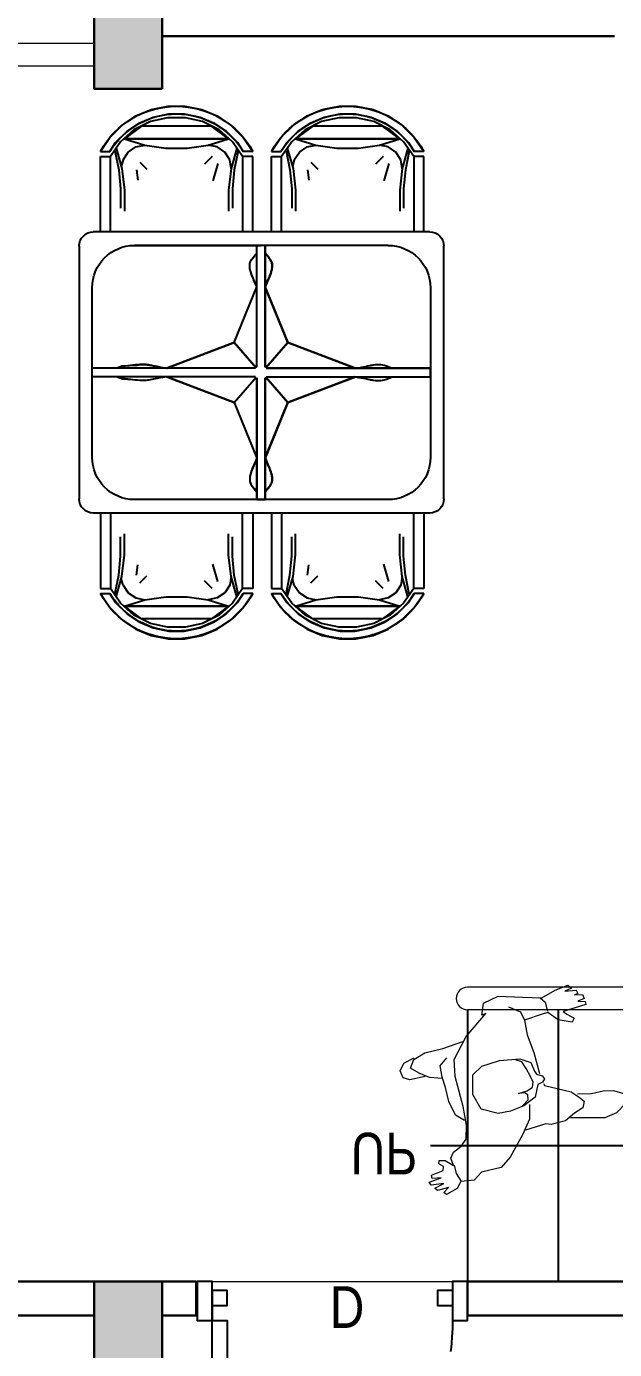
# Model space of a CAD drawing. Extents: x -454308 to 890911, y -14103 to 1343694.
# Drawn here: x 201007.8 to 201085.8, y 655560.3 to 655735.5 of the extents above; entities that cross this region are included whole.
import ezdxf

# ---------------------------------------------------------------- set-up
doc = ezdxf.new("R2010")
doc.units = 0
doc.header["$MEASUREMENT"] = 0
doc.linetypes.add('ACAD_ISO10W100', pattern=[18, 12, -3, 0, -3])
for name, color, linetype in [('A-Door', 144, 'Continuous'), ('FURN', 250, 'Continuous'), ('railing', 162, 'Continuous'), ('stair', 135, 'Continuous')]:
    doc.layers.add(name, color=color, linetype=linetype)
for name, color, linetype, lineweight in [('A-FURN', 35, 'Continuous', 5), ('A-Wall', 7, 'Continuous', 30), ('AR-FUR', 11, 'Continuous', 9), ('col', 232, 'Continuous', 30), ('Hatch Gris Claro', 9, 'Continuous', 9), ('PERSONAS', 7, 'Continuous', 0), ('TXT', 42, 'Continuous', 25)]:
    doc.layers.add(name, color=color, linetype=linetype, lineweight=lineweight)
doc.styles.add('AA_03.50', font='ARIALN.TTF', dxfattribs={"height": 8})
doc.styles.get("Standard").update_dxf_attribs({"font": 'stylu.ttf', "height": 7})
doc.dimstyles.new('AA_03.50', dxfattribs={"dimtxt": 9, "dimasz": 3.25, "dimexe": 1.75, "dimexo": 3.375, "dimgap": 0.09, "dimtad": 0, "dimdec": 0, "dimzin": 3, "dimdsep": 46, "dimlunit": 4, "dimtxsty": 'AA_03.50', "dimblk": 'DOTSMALL', "dimcen": 0.09, "dimclre": 7, "dimadec": 0, "dimazin": 0, "dimtfac": 1, "dimtdec": 0, "dimtofl": 0, "dimtmove": 0, "dimatfit": 3, "dimfxl": 1, "dimtolj": 1, "dimtzin": 0, "dimlwd": -1, "dimarcsym": 0})

# ---------------------------------------------------------------- blocks, each defined once
blk = doc.blocks.new('DB')
at = {"layer": 'FURN'}
for p, q in [((-2227960.6, 2206435), (-2228014.6, 2206412.5)), ((-2227899.8, 2206446.2), (-2227960.6, 2206435)), ((-2227841.3, 2206446.2), (-2227899.8, 2206446.2)), ((-2227780.6, 2206435), (-2227841.3, 2206446.2)), ((-2227726.6, 2206412.5), (-2227780.6, 2206435)), ((-2227354.2, 2206435), (-2227408.2, 2206412.5)), ((-2227293.4, 2206446.2), (-2227354.2, 2206435)), ((-2227234.9, 2206446.2), (-2227293.4, 2206446.2)), ((-2227174.2, 2206435), (-2227234.9, 2206446.2)), ((-2227120.2, 2206412.5), (-2227174.2, 2206435)), ((-2228014.6, 2206412.5), (-2228064.1, 2206378.7)), ((-2228001.1, 2206387.7), (-2228046.1, 2206358.5)), ((-2228021.4, 2206363), (-2227962.9, 2206392.2)), ((-2227953.9, 2206408), (-2228001.1, 2206387.7)), ((-2227962.9, 2206392.2), (-2227902.1, 2206405.7)), ((-2227897.6, 2206419.2), (-2227953.9, 2206408)), ((-2227902.1, 2206405.7), (-2227839.1, 2206405.7)), ((-2227843.6, 2206419.2), (-2227897.6, 2206419.2)), ((-2227787.3, 2206408), (-2227843.6, 2206419.2)), ((-2227839.1, 2206405.7), (-2227778.3, 2206392.2)), ((-2227740.1, 2206387.7), (-2227787.3, 2206408)), ((-2227778.3, 2206392.2), (-2227719.8, 2206363)), ((-2227695.1, 2206358.5), (-2227740.1, 2206387.7)), ((-2227677.1, 2206378.7), (-2227726.6, 2206412.5)), ((-2227408.2, 2206412.5), (-2227457.7, 2206378.7)), ((-2227394.7, 2206387.7), (-2227439.7, 2206358.5)), ((-2227415, 2206363), (-2227356.5, 2206392.2)), ((-2227347.5, 2206408), (-2227394.7, 2206387.7)), ((-2227356.5, 2206392.2), (-2227295.7, 2206405.7)), ((-2227291.2, 2206419.2), (-2227347.5, 2206408)), ((-2227295.7, 2206405.7), (-2227232.7, 2206405.7)), ((-2227237.2, 2206419.2), (-2227291.2, 2206419.2)), ((-2227180.9, 2206408), (-2227237.2, 2206419.2)), ((-2227232.7, 2206405.7), (-2227171.9, 2206392.2)), ((-2227133.7, 2206387.7), (-2227180.9, 2206408)), ((-2227171.9, 2206392.2), (-2227113.4, 2206363)), ((-2227088.7, 2206358.5), (-2227133.7, 2206387.7)), ((-2227070.7, 2206378.7), (-2227120.2, 2206412.5)), ((-2228106.9, 2206336), (-2228140.6, 2206286.5)), ((-2228064.1, 2206378.7), (-2228106.9, 2206336)), ((-2228046.1, 2206358.5), (-2228086.6, 2206318)), ((-2228068.6, 2206320.2), (-2228021.4, 2206363)), ((-2227994.4, 2206376.5), (-2227746.8, 2206376.5)), ((-2227719.8, 2206363), (-2227672.6, 2206320.2)), ((-2227654.6, 2206318), (-2227695.1, 2206358.5)), ((-2227634.3, 2206336), (-2227677.1, 2206378.7)), ((-2227600.6, 2206286.5), (-2227634.3, 2206336)), ((-2227500.5, 2206336), (-2227534.2, 2206286.5)), ((-2227457.7, 2206378.7), (-2227500.5, 2206336)), ((-2227439.7, 2206358.5), (-2227480.2, 2206318)), ((-2227462.2, 2206320.2), (-2227415, 2206363)), ((-2227388, 2206376.5), (-2227140.4, 2206376.5)), ((-2227113.4, 2206363), (-2227066.2, 2206320.2)), ((-2227048.2, 2206318), (-2227088.7, 2206358.5)), ((-2227027.9, 2206336), (-2227070.7, 2206378.7)), ((-2226994.2, 2206286.5), (-2227027.9, 2206336)), ((-2228086.6, 2206318), (-2228106.9, 2206286.5)), ((-2228104.6, 2206268.5), (-2228068.6, 2206320.2)), ((-2228088.9, 2206288.7), (-2228075.4, 2206221.2)), ((-2228084.4, 2206297.7), (-2228064.1, 2206225.7)), ((-2227983.1, 2206309), (-2228055.1, 2206331.5)), ((-2228055.1, 2206331.5), (-2227686.1, 2206331.5)), ((-2228041.6, 2206284.2), (-2228014.6, 2206302.2)), ((-2228014.6, 2206302.2), (-2227983.1, 2206309)), ((-2227908.8, 2206297.7), (-2227983.1, 2206309)), ((-2227832.3, 2206297.7), (-2227908.8, 2206297.7)), ((-2227758.1, 2206309), (-2227832.3, 2206297.7)), ((-2227686.1, 2206331.5), (-2227758.1, 2206309)), ((-2227726.6, 2206302.2), (-2227758.1, 2206309)), ((-2227699.6, 2206284.2), (-2227726.6, 2206302.2)), ((-2227656.8, 2206297.7), (-2227677.1, 2206225.7)), ((-2227672.6, 2206320.2), (-2227636.6, 2206268.5)), ((-2227652.3, 2206288.7), (-2227665.8, 2206221.2)), ((-2227634.3, 2206286.5), (-2227654.6, 2206318)), ((-2227480.2, 2206318), (-2227500.5, 2206286.5)), ((-2227498.2, 2206268.5), (-2227462.2, 2206320.2)), ((-2227482.5, 2206288.7), (-2227469, 2206221.2)), ((-2227478, 2206297.7), (-2227457.7, 2206225.7)), ((-2227376.7, 2206309), (-2227448.7, 2206331.5)), ((-2227448.7, 2206331.5), (-2227079.7, 2206331.5)), ((-2227435.2, 2206284.2), (-2227408.2, 2206302.2)), ((-2227408.2, 2206302.2), (-2227376.7, 2206309)), ((-2227302.4, 2206297.7), (-2227376.7, 2206309)), ((-2227225.9, 2206297.7), (-2227302.4, 2206297.7)), ((-2227151.7, 2206309), (-2227225.9, 2206297.7)), ((-2227079.7, 2206331.5), (-2227151.7, 2206309)), ((-2227120.2, 2206302.2), (-2227151.7, 2206309)), ((-2227093.2, 2206284.2), (-2227120.2, 2206302.2)), ((-2227050.4, 2206297.7), (-2227070.7, 2206225.7)), ((-2227066.2, 2206320.2), (-2227030.2, 2206268.5)), ((-2227045.9, 2206288.7), (-2227059.4, 2206221.2)), ((-2227027.9, 2206286.5), (-2227048.2, 2206318)), ((-2228140.6, 2206286.5), (-2228106.9, 2206286.5)), ((-2228140.6, 2206001.7), (-2228140.6, 2206268.5)), ((-2228140.6, 2206268.5), (-2228104.6, 2206268.5)), ((-2228104.6, 2206268.5), (-2228104.6, 2206001.7)), ((-2228064.1, 2206225.7), (-2228059.6, 2206257.2)), ((-2228059.6, 2206257.2), (-2228041.6, 2206284.2)), ((-2228016.9, 2206243.7), (-2227998.9, 2206183)), ((-2227996.6, 2206268.5), (-2227969.6, 2206241.5)), ((-2227740.1, 2206248.2), (-2227764.8, 2206223.5)), ((-2227681.6, 2206257.2), (-2227699.6, 2206284.2)), ((-2227681.6, 2206257.2), (-2227674.8, 2206234.7)), ((-2227636.6, 2206001.7), (-2227636.6, 2206268.5)), ((-2227600.6, 2206268.5), (-2227636.6, 2206268.5)), ((-2227600.6, 2206286.5), (-2227634.3, 2206286.5)), ((-2227600.6, 2206001.7), (-2227600.6, 2206268.5)), ((-2227534.2, 2206286.5), (-2227500.5, 2206286.5)), ((-2227534.2, 2206001.7), (-2227534.2, 2206268.5)), ((-2227534.2, 2206268.5), (-2227498.2, 2206268.5)), ((-2227498.2, 2206268.5), (-2227498.2, 2206001.7)), ((-2227457.7, 2206225.7), (-2227453.2, 2206257.2)), ((-2227453.2, 2206257.2), (-2227435.2, 2206284.2)), ((-2227410.5, 2206243.7), (-2227392.5, 2206183)), ((-2227390.2, 2206268.5), (-2227363.2, 2206241.5)), ((-2227133.7, 2206248.2), (-2227158.4, 2206223.5)), ((-2227075.2, 2206257.2), (-2227093.2, 2206284.2)), ((-2227075.2, 2206257.2), (-2227068.4, 2206234.7)), ((-2227030.2, 2206001.7), (-2227030.2, 2206268.5)), ((-2226994.2, 2206268.5), (-2227030.2, 2206268.5)), ((-2226994.2, 2206286.5), (-2227027.9, 2206286.5)), ((-2226994.2, 2206001.7), (-2226994.2, 2206268.5)), ((-2228075.4, 2206221.2), (-2228068.6, 2206153.7)), ((-2228064.1, 2206225.7), (-2228055.1, 2206149.2)), ((-2227728.8, 2206221.2), (-2227733.3, 2206185.2)), ((-2227677.1, 2206225.7), (-2227686.1, 2206149.2)), ((-2227665.8, 2206221.2), (-2227672.6, 2206153.7)), ((-2227469, 2206221.2), (-2227462.2, 2206153.7)), ((-2227457.7, 2206225.7), (-2227448.7, 2206149.2)), ((-2227122.4, 2206221.2), (-2227126.9, 2206185.2)), ((-2227070.7, 2206225.7), (-2227079.7, 2206149.2)), ((-2227059.4, 2206221.2), (-2227066.2, 2206153.7)), ((-2228068.6, 2206153.7), (-2228068.6, 2206086.2)), ((-2228055.1, 2206149.2), (-2228055.1, 2206074.9)), ((-2227686.1, 2206149.2), (-2227686.1, 2206074.9)), ((-2227672.6, 2206153.7), (-2227672.6, 2206086.2)), ((-2227462.2, 2206153.7), (-2227462.2, 2206086.2)), ((-2227448.7, 2206149.2), (-2227448.7, 2206074.9)), ((-2227079.7, 2206149.2), (-2227079.7, 2206074.9)), ((-2227066.2, 2206153.7), (-2227066.2, 2206086.2)), ((-2228140.6, 2205006.2), (-2228140.6, 2204739.4)), ((-2228104.6, 2204739.4), (-2228104.6, 2205006.2)), ((-2227636.6, 2205006.2), (-2227636.6, 2204739.4)), ((-2227600.6, 2205006.2), (-2227600.6, 2204739.4)), ((-2227534.2, 2205006.2), (-2227534.2, 2204739.4)), ((-2227498.2, 2204739.4), (-2227498.2, 2205006.2)), ((-2227030.2, 2205006.2), (-2227030.2, 2204739.4)), ((-2226994.2, 2205006.2), (-2226994.2, 2204739.4)), ((-2228055.1, 2204858.7), (-2228055.1, 2204932.9)), ((-2227686.1, 2204858.7), (-2227686.1, 2204932.9)), ((-2227448.7, 2204858.7), (-2227448.7, 2204932.9)), ((-2227079.7, 2204858.7), (-2227079.7, 2204932.9)), ((-2228068.6, 2204854.2), (-2228068.6, 2204921.7)), ((-2227672.6, 2204854.2), (-2227672.6, 2204921.7)), ((-2227462.2, 2204854.2), (-2227462.2, 2204921.7)), ((-2227066.2, 2204854.2), (-2227066.2, 2204921.7)), ((-2228075.4, 2204786.7), (-2228068.6, 2204854.2)), ((-2228064.1, 2204782.2), (-2228055.1, 2204858.7)), ((-2227677.1, 2204782.2), (-2227686.1, 2204858.7)), ((-2227665.8, 2204786.7), (-2227672.6, 2204854.2)), ((-2227469, 2204786.7), (-2227462.2, 2204854.2)), ((-2227457.7, 2204782.2), (-2227448.7, 2204858.7)), ((-2227070.7, 2204782.2), (-2227079.7, 2204858.7)), ((-2227059.4, 2204786.7), (-2227066.2, 2204854.2)), ((-2228016.9, 2204764.2), (-2227998.9, 2204824.9)), ((-2227728.8, 2204786.7), (-2227733.3, 2204822.7)), ((-2227410.5, 2204764.2), (-2227392.5, 2204824.9)), ((-2227122.4, 2204786.7), (-2227126.9, 2204822.7)), ((-2228088.9, 2204719.2), (-2228075.4, 2204786.7)), ((-2228084.4, 2204710.2), (-2228064.1, 2204782.2)), ((-2228064.1, 2204782.2), (-2228059.6, 2204750.7)), ((-2228059.6, 2204750.7), (-2228041.6, 2204723.7)), ((-2227996.6, 2204739.4), (-2227969.6, 2204766.4)), ((-2227740.1, 2204759.7), (-2227764.8, 2204784.4)), ((-2227681.6, 2204750.7), (-2227699.6, 2204723.7)), ((-2227681.6, 2204750.7), (-2227674.8, 2204773.2)), ((-2227656.8, 2204710.2), (-2227677.1, 2204782.2)), ((-2227652.3, 2204719.2), (-2227665.8, 2204786.7)), ((-2227482.5, 2204719.2), (-2227469, 2204786.7)), ((-2227478, 2204710.2), (-2227457.7, 2204782.2)), ((-2227457.7, 2204782.2), (-2227453.2, 2204750.7)), ((-2227453.2, 2204750.7), (-2227435.2, 2204723.7)), ((-2227390.2, 2204739.4), (-2227363.2, 2204766.4)), ((-2227133.7, 2204759.7), (-2227158.4, 2204784.4)), ((-2227075.2, 2204750.7), (-2227093.2, 2204723.7)), ((-2227075.2, 2204750.7), (-2227068.4, 2204773.2)), ((-2227050.4, 2204710.2), (-2227070.7, 2204782.2)), ((-2227045.9, 2204719.2), (-2227059.4, 2204786.7)), ((-2228140.6, 2204739.4), (-2228104.6, 2204739.4)), ((-2228106.9, 2204671.9), (-2228140.6, 2204721.4)), ((-2228140.6, 2204721.4), (-2228106.9, 2204721.4)), ((-2228086.6, 2204689.9), (-2228106.9, 2204721.4)), ((-2228104.6, 2204739.4), (-2228068.6, 2204687.7)), ((-2227983.1, 2204698.9), (-2228055.1, 2204676.4)), ((-2228041.6, 2204723.7), (-2228014.6, 2204705.7)), ((-2228014.6, 2204705.7), (-2227983.1, 2204698.9)), ((-2227908.8, 2204710.2), (-2227983.1, 2204698.9)), ((-2227832.3, 2204710.2), (-2227908.8, 2204710.2)), ((-2227758.1, 2204698.9), (-2227832.3, 2204710.2)), ((-2227726.6, 2204705.7), (-2227758.1, 2204698.9)), ((-2227686.1, 2204676.4), (-2227758.1, 2204698.9)), ((-2227699.6, 2204723.7), (-2227726.6, 2204705.7)), ((-2227672.6, 2204687.7), (-2227636.6, 2204739.4)), ((-2227634.3, 2204721.4), (-2227654.6, 2204689.9)), ((-2227600.6, 2204739.4), (-2227636.6, 2204739.4)), ((-2227600.6, 2204721.4), (-2227634.3, 2204671.9)), ((-2227600.6, 2204721.4), (-2227634.3, 2204721.4)), ((-2227534.2, 2204739.4), (-2227498.2, 2204739.4)), ((-2227500.5, 2204671.9), (-2227534.2, 2204721.4)), ((-2227534.2, 2204721.4), (-2227500.5, 2204721.4)), ((-2227480.2, 2204689.9), (-2227500.5, 2204721.4)), ((-2227498.2, 2204739.4), (-2227462.2, 2204687.7)), ((-2227376.7, 2204698.9), (-2227448.7, 2204676.4)), ((-2227435.2, 2204723.7), (-2227408.2, 2204705.7)), ((-2227408.2, 2204705.7), (-2227376.7, 2204698.9)), ((-2227302.4, 2204710.2), (-2227376.7, 2204698.9)), ((-2227225.9, 2204710.2), (-2227302.4, 2204710.2)), ((-2227151.7, 2204698.9), (-2227225.9, 2204710.2)), ((-2227120.2, 2204705.7), (-2227151.7, 2204698.9)), ((-2227079.7, 2204676.4), (-2227151.7, 2204698.9)), ((-2227093.2, 2204723.7), (-2227120.2, 2204705.7)), ((-2227066.2, 2204687.7), (-2227030.2, 2204739.4)), ((-2227027.9, 2204721.4), (-2227048.2, 2204689.9)), ((-2226994.2, 2204739.4), (-2227030.2, 2204739.4)), ((-2226994.2, 2204721.4), (-2227027.9, 2204671.9)), ((-2226994.2, 2204721.4), (-2227027.9, 2204721.4)), ((-2228064.1, 2204629.2), (-2228106.9, 2204671.9)), ((-2228046.1, 2204649.4), (-2228086.6, 2204689.9)), ((-2228068.6, 2204687.7), (-2228021.4, 2204644.9)), ((-2228055.1, 2204676.4), (-2227686.1, 2204676.4)), ((-2228001.1, 2204620.2), (-2228046.1, 2204649.4)), ((-2227695.1, 2204649.4), (-2227740.1, 2204620.2)), ((-2227719.8, 2204644.9), (-2227672.6, 2204687.7)), ((-2227654.6, 2204689.9), (-2227695.1, 2204649.4)), ((-2227634.3, 2204671.9), (-2227677.1, 2204629.2)), ((-2227457.7, 2204629.2), (-2227500.5, 2204671.9)), ((-2227439.7, 2204649.4), (-2227480.2, 2204689.9)), ((-2227462.2, 2204687.7), (-2227415, 2204644.9)), ((-2227448.7, 2204676.4), (-2227079.7, 2204676.4)), ((-2227394.7, 2204620.2), (-2227439.7, 2204649.4)), ((-2227088.7, 2204649.4), (-2227133.7, 2204620.2)), ((-2227113.4, 2204644.9), (-2227066.2, 2204687.7)), ((-2227048.2, 2204689.9), (-2227088.7, 2204649.4)), ((-2227027.9, 2204671.9), (-2227070.7, 2204629.2)), ((-2228014.6, 2204595.4), (-2228064.1, 2204629.2)), ((-2228021.4, 2204644.9), (-2227962.9, 2204615.7)), ((-2227953.9, 2204599.9), (-2228001.1, 2204620.2)), ((-2227994.4, 2204631.4), (-2227746.8, 2204631.4)), ((-2227962.9, 2204615.7), (-2227902.1, 2204602.1)), ((-2227902.1, 2204602.1), (-2227839.1, 2204602.1)), ((-2227839.1, 2204602.1), (-2227778.3, 2204615.7)), ((-2227740.1, 2204620.2), (-2227787.3, 2204599.9)), ((-2227778.3, 2204615.7), (-2227719.8, 2204644.9)), ((-2227677.1, 2204629.2), (-2227726.6, 2204595.4)), ((-2227408.2, 2204595.4), (-2227457.7, 2204629.2)), ((-2227415, 2204644.9), (-2227356.5, 2204615.7)), ((-2227347.5, 2204599.9), (-2227394.7, 2204620.2)), ((-2227388, 2204631.4), (-2227140.4, 2204631.4)), ((-2227356.5, 2204615.7), (-2227295.7, 2204602.1)), ((-2227295.7, 2204602.1), (-2227232.7, 2204602.1)), ((-2227232.7, 2204602.1), (-2227171.9, 2204615.7)), ((-2227133.7, 2204620.2), (-2227180.9, 2204599.9)), ((-2227171.9, 2204615.7), (-2227113.4, 2204644.9)), ((-2227070.7, 2204629.2), (-2227120.2, 2204595.4)), ((-2227960.6, 2204572.9), (-2228014.6, 2204595.4)), ((-2227899.8, 2204561.6), (-2227960.6, 2204572.9)), ((-2227897.6, 2204588.6), (-2227953.9, 2204599.9)), ((-2227841.3, 2204561.6), (-2227899.8, 2204561.6)), ((-2227843.6, 2204588.6), (-2227897.6, 2204588.6)), ((-2227787.3, 2204599.9), (-2227843.6, 2204588.6)), ((-2227780.6, 2204572.9), (-2227841.3, 2204561.6)), ((-2227726.6, 2204595.4), (-2227780.6, 2204572.9)), ((-2227354.2, 2204572.9), (-2227408.2, 2204595.4)), ((-2227293.4, 2204561.6), (-2227354.2, 2204572.9)), ((-2227291.2, 2204588.6), (-2227347.5, 2204599.9)), ((-2227234.9, 2204561.6), (-2227293.4, 2204561.6)), ((-2227237.2, 2204588.6), (-2227291.2, 2204588.6)), ((-2227180.9, 2204599.9), (-2227237.2, 2204588.6)), ((-2227174.2, 2204572.9), (-2227234.9, 2204561.6)), ((-2227120.2, 2204595.4), (-2227174.2, 2204572.9))]:
    blk.add_line(p, q, dxfattribs=at)
at = {"layer": 'FURN', "ltscale": 0.005}
for p, q in [((-2228161.8, 2206001.7), (-2226969.3, 2206001.7)), ((-2228014.1, 2205953.9), (-2227115.3, 2205953.9)), ((-2227578.4, 2205522.7), (-2227578.4, 2205953.9)), ((-2227578.4, 2205522.7), (-2227578.4, 2205953.9)), ((-2227578.4, 2205953.9), (-2227578.4, 2205522.7)), ((-2227115.3, 2205953.9), (-2227564.1, 2205953.9)), ((-2227548.5, 2205522.8), (-2227548.5, 2205953.9)), ((-2227548.5, 2205522.8), (-2227548.5, 2205953.9)), ((-2226919.3, 2205951.7), (-2226919.3, 2205056.2)), ((-2228164.1, 2205803.9), (-2228164.1, 2205204)), ((-2227658.5, 2205610.6), (-2227578.4, 2205806.5)), ((-2227468.3, 2205610.6), (-2227548.5, 2205806.6)), ((-2226965.3, 2205204), (-2226965.3, 2205803.9)), ((-2227897.3, 2205518.8), (-2227658.5, 2205610.6)), ((-2227658.5, 2205610.6), (-2227580.4, 2205520.8)), ((-2227580.4, 2205520.8), (-2227658.5, 2205610.6)), ((-2227468.3, 2205610.6), (-2227546.4, 2205520.8)), ((-2227546.4, 2205520.8), (-2227468.3, 2205610.6)), ((-2227468.3, 2205610.6), (-2227229.5, 2205518.8)), ((-2227582.2, 2205518.8), (-2228164.1, 2205518.8)), ((-2228164.1, 2205518.8), (-2227582.2, 2205518.8)), ((-2227544.6, 2205518.8), (-2226965.3, 2205518.8)), ((-2227544.6, 2205518.8), (-2226965.3, 2205518.8)), ((-2227582.2, 2205489), (-2228164.1, 2205489)), ((-2227582.2, 2205489), (-2228164.1, 2205489)), ((-2227658.5, 2205397.2), (-2227898.3, 2205489)), ((-2227658.5, 2205397.2), (-2227580.4, 2205487)), ((-2227580.4, 2205487), (-2227658.5, 2205397.2)), ((-2227578.4, 2205485.2), (-2227578.4, 2205054)), ((-2227578.4, 2205054), (-2227578.4, 2205485.2)), ((-2227578.4, 2205485.2), (-2227578.4, 2205054)), ((-2227548.5, 2205485.1), (-2227548.5, 2205054)), ((-2227548.5, 2205485.1), (-2227548.5, 2205054)), ((-2227548.5, 2205054), (-2227548.5, 2205485.1)), ((-2227468.3, 2205397.2), (-2227546.4, 2205487)), ((-2227468.3, 2205397.2), (-2227546.4, 2205487)), ((-2227544.6, 2205489), (-2226965.3, 2205489)), ((-2227544.6, 2205489), (-2226965.3, 2205489)), ((-2227468.3, 2205397.2), (-2227229.5, 2205489)), ((-2227658.5, 2205397.2), (-2227578.4, 2205201.4)), ((-2227468.3, 2205397.2), (-2227548.5, 2205201.2)), ((-2228014.1, 2205054), (-2227115.3, 2205054)), ((-2227548.5, 2205054), (-2227578.4, 2205054)), ((-2228161.8, 2205006.2), (-2226969.3, 2205006.2))]:
    blk.add_line(p, q, dxfattribs=at)
at = {"layer": 'FURN', "lineweight": 25}
blk.add_line((-2228211.8, 2205056.2), (-2228211.8, 2205951.7), dxfattribs=at)
at = {"layer": 'FURN'}
for points in [[(-2227746.8, 2206376.5), (-2227686.1, 2206331.5), (-2228055.1, 2206331.5), (-2227994.4, 2206376.5)], [(-2227140.4, 2206376.5), (-2227079.7, 2206331.5), (-2227448.7, 2206331.5), (-2227388, 2206376.5)], [(-2227746.8, 2204631.4), (-2227686.1, 2204676.4), (-2228055.1, 2204676.4), (-2227994.4, 2204631.4)], [(-2227140.4, 2204631.4), (-2227079.7, 2204676.4), (-2227448.7, 2204676.4), (-2227388, 2204631.4)]]:
    blk.add_lwpolyline(points, close=True, dxfattribs=at)
at = {"layer": 'FURN', "ltscale": 0.005}
for points in [[(-2227578.3, 2205806.6), (-2227583.1, 2205818), (-2227587.1, 2205827.5), (-2227590.4, 2205835.4), (-2227593.1, 2205842), (-2227595.3, 2205847.4), (-2227597.1, 2205852), (-2227598.5, 2205856), (-2227599.7, 2205859.7), (-2227600.8, 2205863.3), (-2227601.6, 2205866.9), (-2227602.3, 2205870.3), (-2227602.8, 2205873.8), (-2227603.1, 2205877.1), (-2227603.3, 2205880.5), (-2227603.2, 2205883.7), (-2227602.9, 2205887), (-2227602.3, 2205890.1), (-2227601.4, 2205893.5), (-2227599.9, 2205897.1), (-2227597.7, 2205901.3), (-2227594.6, 2205906.1), (-2227590.4, 2205911.8), (-2227585.1, 2205918.5), (-2227578.3, 2205926.5)], [(-2227578.3, 2205926.5), (-2227583.1, 2205920.8), (-2227585.1, 2205918.5), (-2227588.7, 2205914), (-2227592.5, 2205908.9), (-2227596.2, 2205903.7), (-2227598.8, 2205899.2), (-2227600.7, 2205895.3), (-2227602.6, 2205888.6), (-2227602.9, 2205887), (-2227603.2, 2205883.7), (-2227603.3, 2205880.5), (-2227603.1, 2205877.1), (-2227602.3, 2205870.3), (-2227601.6, 2205866.9), (-2227601.2, 2205865.1), (-2227599.7, 2205859.7), (-2227598.5, 2205856), (-2227593.1, 2205842), (-2227590.4, 2205835.4), (-2227578.4, 2205806.8)], [(-2227548.5, 2205806.6), (-2227543.7, 2205818), (-2227539.7, 2205827.5), (-2227536.4, 2205835.4), (-2227533.7, 2205842), (-2227531.5, 2205847.4), (-2227529.7, 2205852), (-2227528.3, 2205856), (-2227527.1, 2205859.7), (-2227526, 2205863.3), (-2227525.2, 2205866.9), (-2227524.5, 2205870.3), (-2227524, 2205873.8), (-2227523.6, 2205877.1), (-2227523.5, 2205880.5), (-2227523.6, 2205883.7), (-2227523.9, 2205887), (-2227524.4, 2205890.1), (-2227525.4, 2205893.5), (-2227526.9, 2205897.1), (-2227529.1, 2205901.3), (-2227532.2, 2205906.1), (-2227536.4, 2205911.8), (-2227541.7, 2205918.5), (-2227548.5, 2205926.5)], [(-2227548.5, 2205806.6), (-2227529, 2205854), (-2227524.7, 2205868.7), (-2227524.2, 2205872.1), (-2227523.6, 2205883.7), (-2227523.9, 2205887), (-2227524.4, 2205890.1), (-2227524.9, 2205891.8), (-2227526.9, 2205897.1), (-2227530.2, 2205903.4), (-2227532.2, 2205906.1), (-2227534.3, 2205908.9), (-2227539, 2205915.2), (-2227543.2, 2205920.2), (-2227548.5, 2205926.5)], [(-2227578.4, 2205806.5), (-2227658.5, 2205610.6), (-2227897.3, 2205518.8), (-2227910.5, 2205521), (-2227916.1, 2205522), (-2227920, 2205522.7), (-2227926.3, 2205523.9), (-2227928.6, 2205524.4), (-2227934.7, 2205525.6), (-2227938.6, 2205526.4), (-2227941.8, 2205527.1), (-2227950.6, 2205528.9), (-2227953.1, 2205529.4), (-2227958, 2205530.3), (-2227961.5, 2205530.8), (-2227969.8, 2205531.8), (-2227972.1, 2205531.8), (-2227974.5, 2205532.1), (-2227983.8, 2205532.1), (-2227988.3, 2205531.8), (-2227994.7, 2205531.1), (-2228000.6, 2205530.1), (-2228008.3, 2205528), (-2228012, 2205526.6), (-2228022.4, 2205522.1), (-2228025.6, 2205520.4), (-2228028, 2205518.9)], [(-2227897.3, 2205518.8), (-2227658.5, 2205610.6), (-2227578.3, 2205806.6)], [(-2227229.5, 2205518.8), (-2227468.3, 2205610.6), (-2227548.5, 2205806.6)], [(-2228028, 2205489), (-2228164.1, 2205489), (-2228164.1, 2205518.8), (-2228028, 2205518.9)], [(-2227229.5, 2205518.8), (-2227216.2, 2205521), (-2227205.1, 2205523), (-2227195.9, 2205524.8), (-2227188.2, 2205526.4), (-2227181.7, 2205527.8), (-2227176.2, 2205528.9), (-2227171.2, 2205529.9), (-2227166.5, 2205530.7), (-2227161.7, 2205531.4), (-2227156.8, 2205531.8), (-2227151.7, 2205532.1), (-2227146.1, 2205532.2), (-2227140.2, 2205532.1), (-2227133.6, 2205531.8), (-2227126.4, 2205531.4), (-2227118.5, 2205530.8), (-2227109.8, 2205530.1), (-2227100.5, 2205529.1), (-2227091.1, 2205528), (-2227081.8, 2205526.7), (-2227073, 2205525.1), (-2227065, 2205523.3), (-2227058.2, 2205521.2), (-2227052.8, 2205518.8)], [(-2227055, 2205520), (-2227070.7, 2205527.3), (-2227124.1, 2205529.6), (-2227138.5, 2205531.8), (-2227147.6, 2205532.2), (-2227159.4, 2205531.6), (-2227168.8, 2205530.3), (-2227176.2, 2205528.9), (-2227192.1, 2205525.6), (-2227210.7, 2205522), (-2227229.5, 2205518.8)], [(-2227578.4, 2205201.4), (-2227658.5, 2205397.2), (-2227897.3, 2205489), (-2227910.5, 2205486.8), (-2227916.1, 2205485.8), (-2227920, 2205485.1), (-2227926.3, 2205484), (-2227928.6, 2205483.5), (-2227934.7, 2205482.3), (-2227938.6, 2205481.5), (-2227941.8, 2205480.8), (-2227950.6, 2205478.9), (-2227953.1, 2205478.4), (-2227958, 2205477.5), (-2227961.5, 2205477.1), (-2227969.8, 2205476.1), (-2227972.1, 2205476), (-2227974.5, 2205475.8), (-2227983.8, 2205475.8), (-2227988.3, 2205476), (-2227994.7, 2205476.8), (-2228000.6, 2205477.8), (-2228008.3, 2205479.8), (-2228012, 2205481.3), (-2228022.4, 2205485.8), (-2228025.6, 2205487.4), (-2228028, 2205489)], [(-2227897.3, 2205489), (-2227658.5, 2205397.2), (-2227578.3, 2205201.2)], [(-2227229.5, 2205489), (-2227468.3, 2205397.2), (-2227548.5, 2205201.2)], [(-2227548.5, 2205054), (-2227548.5, 2205485.1)], [(-2227229.5, 2205489), (-2227216.2, 2205486.8), (-2227205.1, 2205484.8), (-2227195.9, 2205483.1), (-2227188.2, 2205481.5), (-2227181.7, 2205480.1), (-2227176.2, 2205478.9), (-2227171.2, 2205477.9), (-2227166.5, 2205477.1), (-2227161.7, 2205476.5), (-2227156.8, 2205476.1), (-2227151.7, 2205475.8), (-2227146.1, 2205475.7), (-2227140.2, 2205475.8), (-2227133.6, 2205476), (-2227126.4, 2205476.5), (-2227118.5, 2205477), (-2227109.8, 2205477.8), (-2227100.5, 2205478.7), (-2227091.1, 2205479.8), (-2227081.8, 2205481.2), (-2227073, 2205482.8), (-2227065, 2205484.6), (-2227058.2, 2205486.7), (-2227052.8, 2205489)], [(-2227229.5, 2205489), (-2227205.1, 2205484.8), (-2227188.2, 2205481.5), (-2227176.2, 2205478.9), (-2227166.5, 2205477.1), (-2227154.6, 2205475.9), (-2227143, 2205475.8), (-2227072.5, 2205479.8), (-2227072.5, 2205479.8), (-2227063.1, 2205483.7), (-2227059.2, 2205485.6), (-2227052.8, 2205489)], [(-2227578.4, 2205201.4), (-2227591.7, 2205169.2), (-2227593.1, 2205165.9), (-2227595.3, 2205160.5), (-2227597.1, 2205155.9), (-2227598.5, 2205151.8), (-2227601.2, 2205142.8), (-2227602.3, 2205137.5), (-2227603, 2205132.4), (-2227603.3, 2205127.4), (-2227603, 2205122.5), (-2227601.9, 2205116), (-2227599.9, 2205110.7), (-2227597.7, 2205106.6), (-2227594.6, 2205101.8), (-2227587.7, 2205092.7), (-2227581.7, 2205085.3), (-2227578.3, 2205081.4)], [(-2227578.3, 2205201.2), (-2227583.1, 2205189.8), (-2227587.1, 2205180.3), (-2227590.4, 2205172.4), (-2227593.1, 2205165.9), (-2227595.3, 2205160.5), (-2227597.1, 2205155.9), (-2227598.5, 2205151.8), (-2227599.7, 2205148.1), (-2227600.8, 2205144.5), (-2227601.6, 2205141), (-2227602.3, 2205137.5), (-2227602.8, 2205134.1), (-2227603.1, 2205130.7), (-2227603.3, 2205127.4), (-2227603.2, 2205124.1), (-2227602.9, 2205120.9), (-2227602.3, 2205117.7), (-2227601.4, 2205114.4), (-2227599.9, 2205110.7), (-2227597.7, 2205106.6), (-2227594.6, 2205101.8), (-2227590.4, 2205096.1), (-2227585.1, 2205089.3), (-2227578.3, 2205081.4)], [(-2227578.3, 2205081.4), (-2227583.1, 2205087.1), (-2227585.1, 2205089.3), (-2227588.7, 2205093.8), (-2227592.5, 2205098.9), (-2227596.2, 2205104.2), (-2227598.8, 2205108.7), (-2227600.7, 2205112.6), (-2227602.6, 2205119.3), (-2227602.9, 2205120.9), (-2227603.2, 2205124.1), (-2227603.3, 2205127.4), (-2227603.1, 2205130.7), (-2227602.3, 2205137.5), (-2227601.6, 2205141), (-2227601.2, 2205142.8), (-2227599.7, 2205148.1), (-2227598.5, 2205151.8), (-2227593.1, 2205165.9), (-2227590.4, 2205172.4), (-2227578.4, 2205201)], [(-2227548.5, 2205201.2), (-2227543.7, 2205189.8), (-2227539.7, 2205180.3), (-2227536.4, 2205172.4), (-2227533.7, 2205165.9), (-2227531.5, 2205160.5), (-2227529.7, 2205155.9), (-2227528.3, 2205151.8), (-2227527.1, 2205148.1), (-2227526, 2205144.5), (-2227525.2, 2205141), (-2227524.5, 2205137.5), (-2227524, 2205134.1), (-2227523.6, 2205130.7), (-2227523.5, 2205127.4), (-2227523.6, 2205124.1), (-2227523.9, 2205120.9), (-2227524.4, 2205117.7), (-2227525.4, 2205114.4), (-2227526.9, 2205110.7), (-2227529.1, 2205106.6), (-2227532.2, 2205101.8), (-2227536.4, 2205096.1), (-2227541.7, 2205089.3), (-2227548.5, 2205081.4)], [(-2227548.5, 2205201.2), (-2227528.3, 2205151.8), (-2227524.8, 2205139.3), (-2227524.8, 2205139.3), (-2227524.2, 2205135.8), (-2227523.8, 2205132.4), (-2227523.6, 2205129), (-2227523.6, 2205124.1), (-2227524.4, 2205117.7), (-2227524.9, 2205116), (-2227528, 2205108.7), (-2227530.6, 2205104.2), (-2227534.3, 2205098.9), (-2227539, 2205092.7), (-2227541.7, 2205089.3), (-2227548.5, 2205081.4)], [(-2227548.5, 2205201.2), (-2227529, 2205153.8), (-2227524.7, 2205139.2), (-2227524.2, 2205135.8), (-2227523.6, 2205124.1), (-2227523.9, 2205120.9), (-2227524.4, 2205117.7), (-2227524.9, 2205116), (-2227526.9, 2205110.7), (-2227530.2, 2205104.4), (-2227532.2, 2205101.8), (-2227534.3, 2205098.9), (-2227539, 2205092.7), (-2227543.2, 2205087.6), (-2227548.5, 2205081.4)]]:
    blk.add_lwpolyline(points, dxfattribs=at)
at = {"layer": 'FURN'}
for centre, radius, start, end in [((-2227870.6, 2206138.6), 307.9, 28.713, 151.287), ((-2227264.2, 2206138.6), 307.9, 28.713, 151.287), ((-2227870.6, 2206142.6), 276.6, 31.3363, 148.6637), ((-2227264.2, 2206142.6), 276.6, 31.3363, 148.6637), ((-2227870.6, 2204869.3), 307.9, 208.713, 331.287), ((-2227870.6, 2204865.3), 276.6, 211.3363, 328.6637), ((-2227264.2, 2204869.3), 307.9, 208.713, 331.287), ((-2227264.2, 2204865.3), 276.6, 211.3363, 328.6637)]:
    blk.add_arc(centre, radius, start, end, dxfattribs=at)
at = {"layer": 'FURN', "lineweight": 25}
for centre, start, end in [((-2228161.8, 2205951.7), 90, 180), ((-2228161.8, 2205056.2), 180, 270)]:
    blk.add_arc(centre, 50, start, end, dxfattribs=at)
at = {"layer": 'FURN', "ltscale": 0.005}
for centre, radius, start, end in [((-2226969.3, 2205951.7), 50, 0, 90), ((-2228014.1, 2205803.9), 150, 90, 180), ((-2227115.3, 2205803.9), 150, 0, 90), ((-2228014.1, 2205204), 150, 180, 270), ((-2227115.3, 2205204), 150, 270, 0), ((-2226969.3, 2205056.2), 50, 270, 0)]:
    blk.add_arc(centre, radius, start, end, dxfattribs=at)
blk = doc.blocks.new('H-1')
at = {"layer": 'PERSONAS'}
for p, q in [((-0.5835, 0.1749), (-0.5899, 0.1684)), ((-0.5899, 0.1684), (-0.5737, 0.1555)), ((-0.5478, 0.1636), (-0.5835, 0.1749)), ((-0.5332, 0.1441), (-0.5478, 0.1636)), ((-0.624, 0.1393), (-0.6288, 0.1295)), ((-0.6288, 0.1295), (-0.5899, 0.1231)), ((-0.5851, 0.1409), (-0.624, 0.1393)), ((-0.5899, 0.1231), (-0.6175, 0.1198)), ((-0.6078, 0.1587), (-0.6143, 0.1506)), ((-0.6143, 0.1506), (-0.5851, 0.1409)), ((-0.5737, 0.1555), (-0.6078, 0.1587)), ((-0.5429, 0.1182), (-0.5332, 0.1425)), ((-0.4927, 0.1474), (-0.5332, 0.1441)), ((-0.4668, 0.1279), (-0.4927, 0.1474)), ((-0.4052, 0.1247), (-0.4668, 0.1279)), ((-0.3728, 0.0988), (-0.4052, 0.1247)), ((-0.6175, 0.1198), (-0.6175, 0.1101)), ((-0.6175, 0.1101), (-0.5802, 0.102)), ((-0.577, 0.0907), (-0.5899, 0.0793)), ((-0.5802, 0.102), (-0.577, 0.0907)), ((-0.5689, 0.0729), (-0.5462, 0.0923)), ((-0.5462, 0.0923), (-0.551, 0.0696)), ((-0.5446, 0.0923), (-0.5429, 0.1182)), ((-0.3241, 0.0389), (-0.3728, 0.0988)), ((-0.5899, 0.0793), (-0.5867, 0.0696)), ((-0.5867, 0.0696), (-0.5689, 0.0729)), ((-0.551, 0.0696), (-0.5397, 0.0534)), ((-0.5397, 0.0534), (-0.5138, 0.0389)), ((-0.5138, 0.0389), (-0.4943, 0.0211)), ((-0.4943, 0.0211), (-0.4862, -0.0211)), ((-0.295, -0.0049), (-0.3241, 0.0389)), ((-0.2626, 0.0194), (-0.3128, 0.0259)), ((-0.248, 0.0178), (-0.2626, 0.0194)), ((-0.2334, 0.0227), (-0.248, 0.0178)), ((-0.188, 0.0194), (-0.2334, 0.0227)), ((-0.1572, 0.0016), (-0.188, 0.0194)), ((-0.1718, 0.013), (-0.0681, 0.0308)), ((-0.1297, -0.0097), (-0.1572, 0.0016)), ((-0.0681, 0.0308), (-0.0308, 0.0227)), ((-0.0308, 0.0227), (0, 0)), ((0, 0), (0, -0.0291)), ((-0.4895, -0.0356), (-0.5138, -0.0567)), ((-0.4862, -0.0211), (-0.4862, -0.0777)), ((-0.3857, -0.0389), (-0.4339, -0.0606)), ((-0.3468, -0.0389), (-0.3857, -0.0389)), ((-0.3047, -0.047), (-0.3468, -0.0389)), ((-0.2869, -0.0486), (-0.295, -0.0049)), ((-0.1345, -0.0437), (-0.1216, -0.0291)), ((-0.1216, -0.0291), (-0.1297, -0.0097)), ((0, -0.0291), (-0.0276, -0.0437)), ((-0.5138, -0.0567), (-0.5267, -0.1004)), ((-0.4862, -0.0777), (-0.4943, -0.1717)), ((-0.4339, -0.0606), (-0.4512, -0.1086)), ((-0.3088, -0.0485), (-0.2885, -0.0632)), ((-0.2664, -0.0675), (-0.3047, -0.047)), ((-0.2869, -0.0777), (-0.295, -0.0858)), ((-0.2885, -0.0632), (-0.2869, -0.0777)), ((-0.2512, -0.1032), (-0.2664, -0.0675)), ((-0.1961, -0.081), (-0.1556, -0.0632)), ((-0.1556, -0.0632), (-0.1345, -0.0437)), ((-0.0956, -0.047), (-0.1378, -0.0534)), ((-0.06, -0.0486), (-0.0956, -0.047)), ((-0.0276, -0.0437), (-0.06, -0.0486)), ((-0.5267, -0.1004), (-0.5284, -0.1441)), ((-0.4512, -0.1086), (-0.4397, -0.1673)), ((-0.295, -0.0858), (-0.3138, -0.0874)), ((-0.3138, -0.0874), (-0.2869, -0.0907)), ((-0.2869, -0.0907), (-0.269, -0.0988)), ((-0.269, -0.0988), (-0.2642, -0.1134)), ((-0.2642, -0.1134), (-0.269, -0.1312)), ((-0.2361, -0.108), (-0.2512, -0.1032)), ((-0.2279, -0.1166), (-0.2361, -0.108)), ((-0.2339, -0.1274), (-0.2279, -0.1166)), ((-0.2335, -0.1035), (-0.2318, -0.0972)), ((-0.2318, -0.0972), (-0.1961, -0.081)), ((-0.5284, -0.1441), (-0.5332, -0.1765)), ((-0.2771, -0.1571), (-0.2869, -0.1797)), ((-0.269, -0.1312), (-0.2771, -0.1571)), ((-0.2604, -0.1727), (-0.254, -0.1452)), ((-0.254, -0.1452), (-0.2502, -0.135)), ((-0.2502, -0.135), (-0.2339, -0.1274)), ((-0.2464, -0.2008), (-0.2406, -0.1351)), ((-0.6499, -0.1959), (-0.6548, -0.2186)), ((-0.6305, -0.1862), (-0.6499, -0.1959)), ((-0.5835, -0.1878), (-0.6305, -0.1862)), ((-0.5705, -0.183), (-0.5997, -0.2008)), ((-0.5332, -0.1733), (-0.5705, -0.183)), ((-0.5332, -0.1765), (-0.5332, -0.2121)), ((-0.4943, -0.1717), (-0.4878, -0.2235)), ((-0.4397, -0.1673), (-0.4089, -0.1883)), ((-0.4089, -0.1883), (-0.3533, -0.1959)), ((-0.3533, -0.1959), (-0.2917, -0.1895)), ((-0.2869, -0.1797), (-0.3047, -0.1895)), ((-0.2917, -0.1895), (-0.2604, -0.1727)), ((-0.6548, -0.2186), (-0.6402, -0.2397)), ((-0.6402, -0.2397), (-0.6062, -0.2494)), ((-0.5997, -0.2008), (-0.6224, -0.2202)), ((-0.6224, -0.2202), (-0.6078, -0.2445)), ((-0.5332, -0.2121), (-0.5089, -0.2316)), ((-0.4878, -0.2235), (-0.4392, -0.285)), ((-0.2561, -0.2575), (-0.2464, -0.2008)), ((-0.6078, -0.2445), (-0.5721, -0.2591)), ((-0.5721, -0.2591), (-0.5154, -0.2623)), ((-0.5154, -0.2623), (-0.4522, -0.2721)), ((-0.2561, -0.3028), (-0.2561, -0.2575)), ((-0.1151, -0.2704), (-0.1556, -0.285)), ((-0.107, -0.2818), (-0.1151, -0.2704)), ((-0.4392, -0.285), (-0.3679, -0.3433)), ((-0.2561, -0.3012), (-0.2626, -0.3287)), ((-0.201, -0.3109), (-0.2561, -0.3028)), ((-0.1831, -0.3125), (-0.201, -0.3109)), ((-0.1848, -0.3449), (-0.1831, -0.3174)), ((-0.1556, -0.285), (-0.1831, -0.3125)), ((-0.1361, -0.3077), (-0.1264, -0.298)), ((-0.0648, -0.3158), (-0.1361, -0.3077)), ((-0.1264, -0.298), (-0.107, -0.2818)), ((-0.0648, -0.3255), (-0.0648, -0.3158)), ((-0.3809, -0.3401), (-0.3695, -0.3757)), ((-0.3679, -0.3433), (-0.3809, -0.3401)), ((-0.2626, -0.3287), (-0.2966, -0.3498)), ((-0.2496, -0.3724), (-0.1929, -0.3595)), ((-0.1977, -0.3611), (-0.1848, -0.3449)), ((-0.1929, -0.3595), (-0.1491, -0.3757)), ((-0.094, -0.3514), (-0.0697, -0.3482)), ((-0.0827, -0.353), (-0.094, -0.3514)), ((-0.0875, -0.3303), (-0.0648, -0.3255)), ((-0.0665, -0.3352), (-0.0875, -0.3303)), ((-0.0859, -0.3644), (-0.0827, -0.353)), ((-0.0697, -0.3482), (-0.0665, -0.3352)), ((-0.3695, -0.3757), (-0.3225, -0.3886)), ((-0.3225, -0.3886), (-0.2496, -0.3724)), ((-0.1491, -0.3757), (-0.1086, -0.3838)), ((-0.1199, -0.3676), (-0.0859, -0.3644)), ((-0.0989, -0.3724), (-0.1199, -0.3676)), ((-0.1086, -0.3838), (-0.0989, -0.3724))]:
    blk.add_line(p, q, dxfattribs=at)
blk = doc.blocks.new('_DotSmall')
at = {"color": 0, "linetype": 'ByBlock', "const_width": 0.5}
blk.add_lwpolyline([(-0.0625, 0, 1), (0.0625, 0, 1)], format="xyb", close=True, dxfattribs=at)
blk = doc.blocks.new('colummn')
at = {"layer": 'Hatch Gris Claro'}
blk.add_hatch(color=256, dxfattribs=at).paths.add_polyline_path([(154558.64, 675547.17), (154567.64, 675547.17), (154567.64, 675559.17), (154558.64, 675559.17)])
at = {"layer": 'col'}
blk.add_lwpolyline([(154558.64, 675547.17), (154567.64, 675547.17), (154567.64, 675559.17), (154558.64, 675559.17), (154558.64, 675547.17)], dxfattribs=at)
blk = doc.blocks.new('RERWRER')
at = {"layer": 'col'}
blk.add_blockref('colummn', (8971.86, -2748.51), dxfattribs=at)
at = {"layer": 'col', "rotation": 179.9999999999999}
blk.add_blockref('colummn', (318098.14, 1348187.84), dxfattribs=at)

msp = doc.modelspace()

# ---------------------------------------------------------------- linework, layer by layer
at = {"layer": 'A-Door'}
for points in [[(201032.49, 655532.244), (201032.49, 655569.278), (201030.499, 655569.278), (201030.499, 655564.102), (201032.49, 655564.102), (201032.49, 655566.093), (201034.482, 655566.093), (201034.482, 655568.084), (201032.49, 655568.084), (201032.49, 655564.102), (201034.482, 655564.102), (201034.482, 655532.244)], [(201066.339, 655569.278), (201064.348, 655569.278), (201064.348, 655564.102), (201066.339, 655564.102), (201066.339, 655569.278), (201064.348, 655569.278), (201064.348, 655568.084), (201062.357, 655568.084), (201062.357, 655566.093), (201064.348, 655566.093), (201064.348, 655564.102), (201064.331, 655563.058), (201064.307, 655562.48), (201064.273, 655561.909), (201064.21, 655561.14), (201064.152, 655560.573), (201064.087, 655560.031)]]:
    msp.add_lwpolyline(points, dxfattribs=at)
at = {"layer": 'A-Wall'}
for p, q in [((201085.839, 655734.284), (201025.839, 655734.284)), ((201016.839, 655569.277), (200990.327, 655569.277)), ((201016.839, 655569.277), (201016.839, 655401.284)), ((201025.839, 655569.277), (201016.839, 655569.277)), ((201159.827, 655569.277), (201066.339, 655569.277)), ((201066.339, 655569.277), (201066.339, 655564.777)), ((201016.839, 655564.777), (200990.327, 655564.777)), ((201159.827, 655564.777), (201066.339, 655564.777))]:
    msp.add_line(p, q, dxfattribs=at)
msp.add_lwpolyline([(201025.839, 655569.277), (201030.339, 655569.277), (201030.339, 655564.777), (201025.839, 655564.777)], dxfattribs=at)
at = {"layer": 'AR-FUR'}
msp.add_line((201030.339, 655569.277), (201066.339, 655569.277), dxfattribs=at)
at = {"layer": 'railing', "linetype": 'ACAD_ISO10W100', "lineweight": 0}
for p, q in [((201016.839, 655733.271), (200977.839, 655733.271)), ((201016.839, 655730.271), (200980.839, 655730.271))]:
    msp.add_line(p, q, dxfattribs=at)
at = {"layer": 'railing', "lineweight": 0}
for p, q in [((201147.339, 655608.277), (201066.339, 655608.277)), ((201150.339, 655605.277), (201066.339, 655605.277))]:
    msp.add_line(p, q, dxfattribs=at)
msp.add_arc((201066.339, 655606.777), 1.5, 90, 270, dxfattribs=at)
at = {"layer": 'stair'}
for p, q in [((201066.339, 655605.277), (201066.339, 655569.277)), ((201078.339, 655605.277), (201078.339, 655569.277))]:
    msp.add_line(p, q, dxfattribs=at)

# ---------------------------------------------------------------- block references
at = {"layer": 'A-FURN', "xscale": -0.03742200000033336, "yscale": 0.03742200000010598, "zscale": 0.037422}
msp.add_blockref('DB', (117679.065, 573155.34), dxfattribs=at)
at = {"layer": 'A-FURN', "xscale": -43.70907628337813, "yscale": 43.70907628337773, "zscale": 43.70907628337777, "rotation": 190.2260949494976}
msp.add_blockref('H-1', (201087.274, 655592.887), dxfattribs=at)
at = {"layer": 'col', "xscale": -1, "rotation": 180}
msp.add_blockref('RERWRER', (37486.342, 1328367.943), dxfattribs=at)

# ---------------------------------------------------------------- texts
at = {"layer": 'TXT', "lineweight": 25, "extrusion": (0, 0, -1), "char_height": 5.52888, "width": 0.19631, "attachment_point": 1, "text_direction": (1, 0, 0)}
for s, insert in [('{\\fArial Narrow|b0|i0|c0|p34;UP}', (201050.861, 655583.465)), ('{\\fArial Narrow|b0|i0|c0|p34;D}', (201048.075, 655563.126))]:
    msp.add_mtext(s, dxfattribs=dict(at, insert=insert))

# ---------------------------------------------------------------- leaders
at = {"layer": 'stair'}
msp.add_leader([(201102.339, 655587.277), (201061.429, 655587.277)], dimstyle='AA_03.50', override={"dimscale": 96, "dimtxt": 8, "dimasz": 0.1, "dimexe": 0.5, "dimgap": 0.09, "dimtad": 0, "dimdec": 1, "dimtdec": 1, "dimfxl": 0.1}, dxfattribs=at)

doc.saveas('drawing.dxf')
